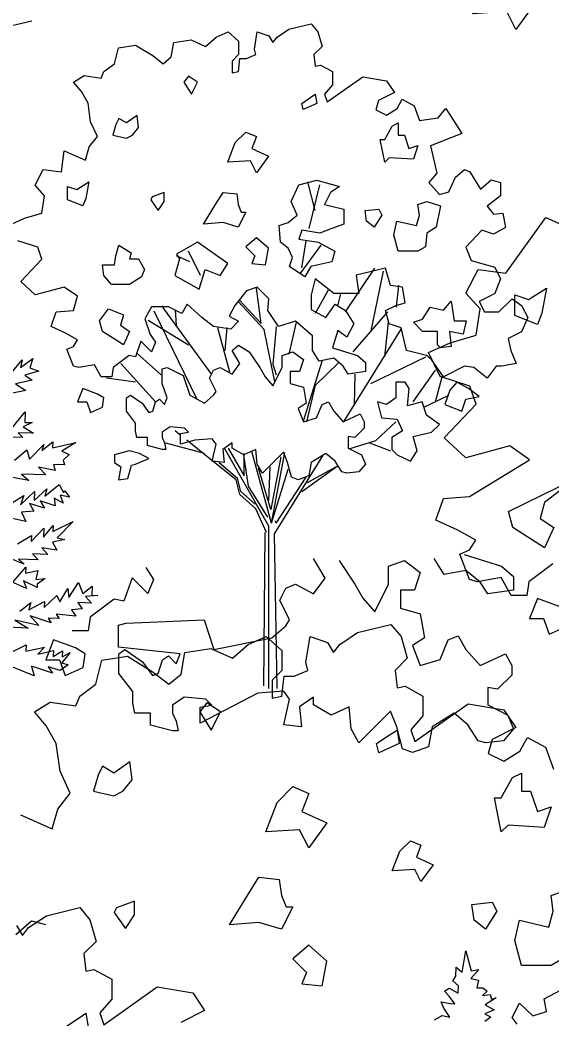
# Model space of a CAD drawing. Header units: inches. Extents: x -11 to 128, y 7 to 56.
# Drawn here: x 13.279 to 13.696, y 23.32 to 24.104 of the extents above; entities that cross this region are included whole.
import ezdxf

# ---------------------------------------------------------------- set-up
doc = ezdxf.new("R2010")
doc.units = ezdxf.units.IN
doc.header["$MEASUREMENT"] = 0
doc.layers.add('CAY', color=94, linetype='Continuous')
doc.layers.add('CAY-3', color=61, linetype='Continuous')
picture_1 = doc.add_image_def('image1.jpg', size_in_pixel=(1680, 1093))

# ---------------------------------------------------------------- blocks, each defined once
blk = doc.blocks.new('A$C76451831')
at = {"layer": 'CAY'}
for p, q in [((2471.8, 2031.9), (2478.5, 2069.3)), ((2478.5, 2069.3), (2487.7, 2034.1)), ((2460.6, 2024.6), (2461.2, 2040.4)), ((2461.2, 2040.4), (2471.8, 2031.9)), ((2500.9, 2036.3), (2487.3, 2020.9)), ((2487.7, 2034.1), (2500.9, 2036.3)), ((2455.4, 2016.6), (2460.6, 2024.6)), ((2465.5, 2008.1), (2455.4, 2016.6)), ((2487.3, 2020.9), (2500.3, 2017.8)), ((2500.3, 2017.8), (2497.6, 2004.7)), ((2441.2, 1998.5), (2449.5, 2003.7)), ((2449, 1990.1), (2441.2, 1998.5)), ((2449.5, 2003.7), (2465, 1995)), ((2465, 1995), (2465.5, 2008.1)), ((2497.6, 2004.7), (2508, 2004.3)), ((2515.9, 1998.6), (2507.5, 1990.8)), ((2507.5, 1990.8), (2520.7, 1993)), ((2508, 2004.3), (2515.9, 1998.6)), ((2520.7, 1993), (2523.1, 1984.8)), ((2435.1, 1980.1), (2451.3, 1976.8)), ((2440.1, 1969.1), (2435.1, 1980.1)), ((2459, 1976.6), (2449, 1990.1)), ((2451.3, 1976.8), (2459, 1976.6)), ((2531.4, 1987.2), (2512.4, 1974.7)), ((2512.4, 1974.7), (2527.9, 1966)), ((2523.1, 1984.8), (2531.4, 1987.2)), ((2450.4, 1952.9), (2440.1, 1969.1)), ((2527.9, 1966), (2511.8, 1958.9)), ((2511.8, 1958.9), (2522, 1953.1)), ((2423.5, 1948.4), (2437, 1956)), ((2437, 1956), (2450.4, 1952.9)), ((2522, 1953.1), (2511.3, 1945.3)), ((3764, 1772.8), (3822.4, 1787)), ((3822.4, 1787), (3840.1, 1765.7)), ((3573, 1752.2), (3604.2, 1765.7)), ((3604.2, 1765.7), (3631.9, 1741.6)), ((3673.8, 1720.9), (3680.9, 1765.7)), ((3680.9, 1765.7), (3711.5, 1755.7)), ((3732.8, 1752.2), (3764, 1772.8)), ((3840.1, 1765.7), (3850.7, 1728)), ((3545.3, 1728), (3573, 1752.2)), ((3711.5, 1755.7), (3722.2, 1738)), ((3722.2, 1738), (3732.8, 1752.2)), ((3317.1, 1724.4), (3361.9, 1731.5)), ((3361.9, 1731.5), (3406.7, 1703.8)), ((3455.6, 1700.3), (3462.1, 1738)), ((3462.1, 1738), (3507.5, 1745.1)), ((3507.5, 1745.1), (3545.3, 1728)), ((3631.9, 1741.6), (3631.9, 1706.7)), ((3306.5, 1682.6), (3317.1, 1724.4)), ((3677.3, 1706.7), (3673.8, 1720.9)), ((3850.7, 1728), (3829.5, 1706.7)), ((3406.7, 1703.8), (3434.4, 1682.6)), ((3434.4, 1682.6), (3455.6, 1700.3)), ((3631.9, 1706.7), (3614.8, 1689.6)), ((3631.9, 1661.9), (3635.5, 1696.7)), ((3635.5, 1696.7), (3653.2, 1696.7)), ((3653.2, 1696.7), (3677.3, 1706.7)), ((3829.5, 1706.7), (3833, 1676.1)), ((3278.8, 1661.9), (3306.5, 1682.6)), ((3614.8, 1689.6), (3614.8, 1658.4)), ((3833, 1676.1), (3847.2, 1679)), ((3847.2, 1679), (3878.4, 1661.9)), ((3271.7, 1644.8), (3278.8, 1661.9)), ((3614.8, 1658.4), (3631.9, 1661.9)), ((3878.4, 1661.9), (3878.4, 1627.1)), ((3199.2, 1634.2), (3226.9, 1651.3)), ((3226.9, 1651.3), (3271.7, 1644.8)), ((3864.3, 1582.3), (3957.4, 1648.4)), ((3957.4, 1648.4), (4019.9, 1637.7)), ((3219.8, 1610), (3199.2, 1634.2)), ((3878.4, 1627.1), (3857.2, 1602.9)), ((4019.9, 1637.7), (4040.5, 1607.1)), ((3237.5, 1578.7), (3219.8, 1610)), ((3857.2, 1602.9), (3864.3, 1582.3)), ((4040.5, 1607.1), (3999.3, 1585.8)), ((3244, 1530.4), (3237.5, 1578.7)), ((3999.3, 1585.8), (3992.2, 1561.6)), ((4047.6, 1565.2), (4061.2, 1589.4)), ((4061.2, 1589.4), (4092.4, 1572.3)), ((3992.2, 1561.6), (4019.9, 1548.1)), ((4019.9, 1548.1), (4047.6, 1565.2)), ((4092.4, 1572.3), (4106.6, 1533.9)), ((3261.7, 1492), (3244, 1530.4)), ((3240.4, 1464.3), (3261.7, 1492)), ((3175, 1454.3), (3230.4, 1429.5)), ((3230.4, 1429.5), (3240.4, 1464.3)), ((1732.8, 1302.8), (1656.2, 1285.1)), ((2228.3, 971.5), (2215.1, 1021.6)), ((2217.8, 939.8), (2236.3, 1016.3)), ((2201.9, 860.6), (2238.9, 910.7)), ((2204.6, 871.1), (2212.5, 918.7)), ((2009.3, 881.7), (1985.5, 892.2)), ((2027.8, 857.9), (2006.6, 900.2)), ((2281, 794.5), (2332.5, 870.4)), ((2326.2, 761), (2347.8, 865.6)), ((2491.6, 827), (2512.8, 868.3)), ((2512.8, 868.3), (2561.2, 861.8)), ((2370.1, 802.5), (2374.1, 840.9)), ((2134, 774), (2125.3, 835.7)), ((2228.6, 791.9), (2251.7, 832.8)), ((2268, 805.1), (2272.9, 825.9)), ((2516.4, 799.3), (2491.6, 827)), ((2047.7, 684.5), (1960.2, 805.1)), ((2138.7, 763.4), (2093.5, 812.2)), ((2095.8, 814.5), (2134, 774)), ((2022.3, 639.8), (1946.8, 795.6)), ((1985.8, 770.9), (1983.8, 797.9)), ((2294.3, 724.1), (2354.9, 794.5)), ((2509.3, 753.8), (2516.4, 799.3)), ((2007, 736.3), (1936.2, 779.1)), ((2182.7, 720.5), (2195.7, 776.4)), ((2350.1, 715.8), (2356.4, 776.4)), ((2079.1, 689), (2057.9, 766.3)), ((2071.1, 726.8), (2074.5, 766.9)), ((2157.5, 671.8), (2138.7, 763.4)), ((2159.9, 768.1), (2154, 702.8)), ((2278.7, 602.9), (2379.6, 765.8)), ((2463.9, 740.3), (2509.3, 753.8)), ((2426.2, 723.2), (2463.9, 740.3)), ((1958.8, 684.4), (1917.8, 720.8)), ((2446.8, 681.3), (2426.2, 723.2)), ((1948.8, 636.8), (1888.7, 704)), ((2154, 702.8), (2159.9, 684)), ((2207.6, 603.7), (2240.9, 709.9)), ((2228.7, 665.9), (2269.2, 705.2)), ((2325.4, 669), (2421.3, 715.4)), ((2296.7, 631.7), (2297.9, 685.1)), ((2399.3, 636.8), (2438.6, 692.2)), ((1914.2, 671.4), (1863.5, 678.5)), ((2213.4, 601.8), (2228.7, 665.9)), ((2438.6, 636.8), (2450, 680.8)), ((2498.7, 664.2), (2446.8, 681.3)), ((2509.3, 632.9), (2498.7, 664.2)), ((2417.8, 627.7), (2461.8, 648.6)), ((2334.4, 569.5), (2369.4, 602.2)), ((1991.5, 579.5), (1983.4, 586)), ((2034.5, 546.7), (1966.9, 564.4)), ((2041.2, 539.6), (2003.7, 569.7)), ((2289.6, 555.4), (2334.4, 569.5)), ((2323, 565.2), (2360, 551.4)), ((2147.3, 419.7), (2069.9, 556)), ((2075.8, 556.2), (2104.1, 507.8)), ((2102.9, 544.4), (2111.2, 489.7)), ((2104.1, 507.8), (2104.1, 546.7)), ((2151.6, 424.8), (2117.3, 549.9)), ((2151.6, 424.8), (2175, 548.1)), ((2156.8, 405.9), (2241.3, 542.4)), ((2089.9, 500.7), (2041.2, 539.6)), ((2092.3, 503.1), (2060.4, 530.2)), ((2168.2, 540.8), (2150.5, 448.4)), ((2205.1, 479.9), (2266.8, 524.3)), ((2150.5, 448.4), (2129.2, 520.8)), ((2146.9, 463.7), (2149.3, 523.1)), ((2151.6, 424.8), (2181.2, 519.2)), ((2214.5, 496), (2264.5, 523.1)), ((2096.6, 475.1), (2089.9, 500.7)), ((2098.2, 480.3), (2092.3, 503.1)), ((2111.2, 489.7), (2144.6, 435.4)), ((2159.9, 424.8), (2212.2, 505.4)), ((2124.5, 449.6), (2096.6, 475.1)), ((2123.3, 457.8), (2098.2, 480.3)), ((2143, 408.3), (2124.5, 449.6)), ((2147.3, 135.4), (2147.3, 419.7)), ((2157.5, 429.5), (2159.9, 424.8)), ((2138.3, 140.1), (2140.6, 408.3)), ((2161.5, 135.4), (2156.8, 405.9))]:
    blk.add_line(p, q, dxfattribs=at)
for points in [[(3524.3, 1634.1), (3500.5, 1649.9), (3488.6, 1634.1), (3508.4, 1602.4)], [(3821.2, 1594.5), (3833.1, 1602.4), (3837, 1578.6), (3801.4, 1562.8), (3797.4, 1578.6)], [(3369.9, 1515.3), (3365.9, 1547), (3338.2, 1527.2), (3318.4, 1539), (3310.5, 1523.2), (3302.6, 1495.5), (3338.2, 1487.6), (3354, 1495.5)], [(4035, 1519.2), (4050.8, 1527.2), (4050.8, 1495.5), (4066.6, 1495.5), (4078.5, 1459.8), (4102.3, 1467.8), (4090.4, 1432.1), (4027.1, 1436.1), (4015.2, 1424.2), (4003.3, 1483.6), (4015.2, 1483.6)], [(3623.3, 1475.7), (3651, 1503.4), (3678.7, 1491.5), (3666.8, 1459.8), (3710.3, 1440), (3678.7, 1396.5), (3662.8, 1428.1), (3603.5, 1424.2)], [(3837.8, 1390.3), (3856.3, 1408.8), (3874.8, 1400.9), (3866.9, 1379.8), (3895.9, 1366.6), (3874.8, 1337.5), (3864.2, 1358.6), (3824.6, 1356)], [(2523.5, 1367), (2551.2, 1394.7), (2578.9, 1382.8), (2567, 1351.1), (2610.6, 1331.3), (2578.9, 1287.8), (2563.1, 1319.5), (2503.7, 1315.5)], [(3571.8, 1313.3), (3591.6, 1345), (3627.2, 1341), (3631.2, 1313.3), (3639.1, 1293.5), (3651, 1293.5), (3631.2, 1253.9), (3591.6, 1265.8), (3540.1, 1261.8)], [(4038.9, 1234.1), (4046.9, 1269.7), (4098.3, 1257.8), (4106.2, 1285.6), (4102.3, 1313.3), (4126, 1321.2), (4161.7, 1309.3), (4149.8, 1253.9), (4126, 1238), (4122.1, 1202.4), (4102.3, 1190.5), (4050.8, 1190.5)], [(3342.6, 1291.2), (3338.7, 1283.3), (3358.5, 1255.6), (3374.3, 1279.3), (3374.3, 1303.1)], [(3967.7, 1269.7), (3963.7, 1297.4), (3999.3, 1301.4), (4007.3, 1285.6), (3987.5, 1253.9)], [(3702.4, 1154.9), (3710.3, 1198.4), (3678.7, 1226.2), (3651, 1202.4), (3674.7, 1178.6), (3666.8, 1158.8)], [(2022.5, 1195.9), (2006.6, 1206.4), (1998.7, 1195.9), (2011.9, 1174.8)], [(2220.4, 1169.5), (2228.3, 1174.8), (2231, 1158.9), (2207.2, 1148.4), (2204.6, 1158.9)], [(1919.5, 1116.7), (1916.9, 1137.8), (1898.4, 1124.6), (1885.2, 1132.5), (1880, 1122), (1874.7, 1103.5), (1898.4, 1098.2), (1909, 1103.5)], [(2362.9, 1119.3), (2373.5, 1124.6), (2373.5, 1103.5), (2384.1, 1103.5), (2392, 1079.7), (2407.8, 1085), (2399.9, 1061.2), (2357.7, 1063.9), (2349.7, 1055.9), (2341.8, 1095.6), (2349.7, 1095.6)], [(2088.5, 1090.3), (2106.9, 1108.8), (2125.4, 1100.8), (2117.5, 1079.7), (2146.5, 1066.5), (2125.4, 1037.5), (2114.9, 1058.6), (2075.3, 1055.9)], [(1795.5, 989.9), (1795.5, 1013.7), (1811.3, 1008.4), (1832.5, 1021.6), (1827.2, 992.6), (1821.9, 979.4)], [(2209.9, 855.3), (2183.5, 873.8), (2188.8, 889.6), (2180.8, 905.5), (2167.6, 916), (2165, 945.1), (2180.8, 950.3), (2196.7, 963.5), (2186.1, 987.3), (2199.3, 1016.3), (2231, 1024.3), (2270.6, 1013.7), (2254.7, 1003.1), (2244.2, 982), (2278.5, 974.1), (2278.5, 947.7), (2257.4, 939.8), (2236.3, 931.9), (2204.6, 937.1), (2199.3, 921.3), (2233.6, 916), (2262.7, 900.2), (2257.4, 881.7), (2220.4, 873.8)], [(1943.3, 995.2), (1940.7, 989.9), (1953.9, 971.5), (1964.4, 987.3), (1964.4, 1003.1)], [(2054.1, 982), (2067.3, 1003.1), (2091.1, 1000.5), (2093.7, 982), (2099, 968.8), (2106.9, 968.8), (2093.7, 942.4), (2067.3, 950.3), (2033, 947.7)], [(2365.6, 929.2), (2370.9, 953), (2405.2, 945.1), (2410.4, 963.5), (2407.8, 982), (2423.6, 987.3), (2447.4, 979.4), (2439.5, 942.4), (2423.6, 931.9), (2421, 908.1), (2407.8, 900.2), (2373.5, 900.2)], [(2318.1, 953), (2315.4, 971.5), (2339.2, 974.1), (2344.5, 963.5), (2331.3, 942.4)], [(1903.7, 887), (1919.5, 887), (1930.1, 868.5), (1924.8, 855.3), (1903.7, 842.1), (1872, 842.1), (1858.8, 857.9), (1856.2, 876.4), (1877.3, 876.4), (1880, 892.2), (1885.2, 910.7), (1906.4, 897.5)], [(2062.1, 857.9), (2075.3, 879), (2022.5, 916), (1985.5, 894.9), (1990.8, 887), (1982.9, 857.9), (2025.1, 834.2), (2035.7, 868.5)], [(2141.2, 876.4), (2146.5, 905.5), (2125.4, 923.9), (2106.9, 908.1), (2122.8, 892.2), (2117.5, 879)], [(2577.1, 788.1), (2577.1, 823.8), (2600.8, 815.8), (2632.5, 835.6), (2624.6, 792.1), (2616.7, 772.3)], [(2415.7, 781.4), (2428.9, 802.5), (2452.7, 797.2), (2465.9, 813), (2471.2, 778.7), (2492.3, 778.7), (2487, 755), (2463.2, 760.2), (2465.9, 733.8), (2447.4, 731.2), (2442.1, 736.5), (2442.1, 760.2), (2415.7, 760.2), (2399.9, 776.1)], [(1856.2, 760.2), (1850.9, 778.7), (1866.8, 799.8), (1893.2, 789.3), (1887.9, 770.8), (1903.7, 760.2), (1893.2, 736.5)], [(1999.5, 590.8), (1974.4, 593.1), (1960.6, 583.7), (1960.6, 574.6), (1964.9, 565.2), (1967.3, 553.8), (1960.6, 553.8), (1935.1, 560.5), (1935.1, 574.6), (1916.6, 574.6), (1914.2, 586), (1914.2, 599.8), (1898.1, 620.6), (1898.1, 643.8), (1905.2, 648.6), (1925.6, 634.4), (1937.4, 618.3), (1944.1, 620.6), (1948.8, 636.8), (1955.9, 641.5), (1964.9, 632), (1969.6, 643.8), (1960.6, 669), (1960.6, 694.6), (1969.6, 696.9), (1997.6, 683.2), (2009, 648.6), (2034.5, 634.4), (2050.6, 648.6), (2054.9, 655.2), (2043.5, 678.5), (2050.6, 692.2), (2062, 696.9), (2082.9, 685.5), (2096.6, 704), (2082.9, 726.8), (2094.3, 736.3), (2112.7, 724.5), (2131.2, 696.9), (2140.6, 680.8), (2154.4, 664.7), (2170.5, 696.9), (2170.5, 717.8), (2189, 724.5), (2207.5, 710.7), (2200.8, 689.9), (2184.3, 689.9), (2184.3, 669), (2207.5, 662.3), (2212.2, 634.4), (2198.4, 625.4), (2207.5, 602.2), (2230.7, 609.2), (2240.1, 632), (2251.5, 636.8), (2260.5, 620.6), (2277, 602.2), (2306.9, 615.9), (2314, 602.2), (2314, 590.8), (2297.5, 574.6), (2286.1, 576.6), (2286.1, 556.2), (2309.3, 544.4), (2316, 528.2), (2304.6, 514.5), (2283.7, 512.1), (2274.7, 514.5), (2262.9, 533), (2246.8, 546.7), (2221.2, 530.6), (2216.9, 507.4), (2198.4, 500.7), (2186.6, 505), (2179.9, 530.6), (2172.9, 549.1), (2156.8, 533), (2135.9, 512.1), (2126.9, 528.2), (2124.5, 553.8), (2103.7, 544.4), (2082.9, 556.2), (2082.9, 565.2), (2066.7, 553.8), (2069.1, 530.6), (2048.3, 533), (2054.9, 562.8), (2048.3, 572.3), (2018, 569.9), (1992.8, 562.8), (1992.8, 581.3), (2006.6, 583.7)], [(2392.2, 660), (2385.5, 671.4), (2369.4, 671.4), (2369.4, 643.8), (2352.9, 632), (2336.8, 636.8), (2343.9, 609.2), (2371.4, 606.9), (2380.8, 586), (2362.3, 574.6), (2362.3, 553.8), (2371.4, 544.4), (2394.6, 533), (2406.4, 551.4), (2399.3, 576.6), (2431.5, 583.7), (2445.3, 597.4), (2422.5, 613.6), (2415.4, 636.8), (2389.8, 630.1)], [(2475.5, 671.4), (2463.7, 657.6), (2454.7, 632), (2484.6, 620.6), (2491.7, 641.5), (2514.8, 646.2), (2496.4, 660)], [(1809, 206.5), (1770.6, 220.7), (1757.1, 185.9), (1781.3, 185.9), (1791.3, 158.2), (1822.5, 172.3), (1826.1, 196.5)]]:
    blk.add_lwpolyline(points, close=True, dxfattribs=at)
for points in [[(472, 1087.8), (463.5, 1099.4), (476.2, 1124.7), (499.4, 1102.6), (523.6, 1110), (519.4, 1132.1), (549, 1147.9)], [(1694.9, 946.6), (1720, 958), (1750.3, 967.1), (1755, 997.4), (1738.5, 1015.9), (1752.7, 1043.4), (1784.9, 1039.1), (1789.6, 1076), (1826.6, 1059.5), (1833.2, 1082.7), (1847.4, 1101.2), (1835.6, 1126.7), (1831.3, 1159), (1819.5, 1179.8), (1805.7, 1196), (1824.2, 1207.4), (1854.1, 1203), (1858.8, 1214.4), (1877.3, 1228.2), (1884.3, 1256.1), (1914.2, 1260.8), (1944.1, 1242.4), (1962.6, 1228.2), (1976.7, 1240), (1981, 1265.2), (2011.3, 1269.9), (2036.5, 1258.5), (2054.9, 1274.6), (2075.8, 1283.7), (2094.3, 1267.5), (2094.3, 1244.3), (2082.9, 1232.9), (2082.9, 1212.1), (2094.3, 1214.4), (2096.6, 1237.6), (2108.4, 1237.6), (2124.5, 1244.3), (2122.2, 1253.8), (2126.9, 1283.7), (2147.3, 1277), (2154.4, 1265.2), (2161.5, 1274.6), (2182.3, 1288.4), (2221.2, 1297.8), (2233, 1283.7), (2240.1, 1258.5), (2225.9, 1244.3), (2228.3, 1223.9), (2237.7, 1225.8), (2258.6, 1214.4), (2258.6, 1191.2), (2244.4, 1175.1), (2249.1, 1161.4), (2311.2, 1205.4), (2352.9, 1198.3), (2366.7, 1177.9), (2339.1, 1163.7), (2334.4, 1147.6), (2352.9, 1138.5), (2371.4, 1149.9), (2380.4, 1166.1), (2401.2, 1154.7), (2410.7, 1129.1), (2442.9, 1133.8), (2456.7, 1149.9), (2484.6, 1105.9), (2429.6, 1084.7), (2441, 1036.7), (2426.8, 1020.6), (2445.3, 999.7), (2461.8, 1004.1), (2473.2, 1029.6), (2489.3, 1043.4), (2498.7, 1039.1), (2517.2, 1008.8), (2535.7, 1024.9), (2551.8, 1020.6), (2551.8, 997.4), (2528.6, 978.9), (2540, 965.1), (2556.1, 967.1), (2560.8, 941.9), (2540, 930.1), (2519.2, 937.2), (2491.7, 907.3), (2500.7, 884.1), (2542.4, 872.7), (2551.8, 851.9), (2542.4, 826.3), (2533.3, 821.6), (2514.8, 812.5), (2523.9, 794.1), (2549.4, 794.1), (2572.6, 816.9), (2588.7, 805.5), (2600.1, 784.6), (2588.7, 759.5), (2565.6, 747.7), (2570.3, 726.8), (2579.3, 704), (2554.2, 699.3), (2544.7, 699.3), (2528.6, 678.5), (2505.4, 696.9), (2489.3, 699.3), (2452.3, 680.8), (2431.5, 710.7), (2422.5, 717.8), (2387.9, 726.8), (2378.5, 766.1), (2357.6, 773.2), (2350.9, 796.4), (2369.4, 805.5), (2385.5, 810.2), (2380.8, 837.7), (2360, 840.1), (2350.9, 870.4), (2299.8, 858.6), (2304.6, 826.3), (2260.5, 826.3), (2228.3, 851.9), (2221.2, 824), (2221.2, 798.4), (2246.8, 784.6), (2262.9, 807.8), (2281.4, 796.4), (2295.5, 773.2), (2283.7, 750), (2267.6, 761.4), (2258.6, 731.5), (2302.2, 717.8), (2316, 706), (2316, 689.9), (2286.1, 685.5), (2277, 699.3), (2260.5, 713.1), (2235.4, 708.3), (2223.6, 726.8), (2223.6, 752.4), (2193.7, 777.9), (2163.8, 768.5), (2145.4, 796.4), (2147.3, 816.9), (2126.9, 837.7), (2108.4, 831), (2087.6, 805.5), (2078.1, 787), (2094.3, 777.9), (2080.5, 763.8), (2050.6, 768.5), (2029.8, 784.6), (2004.2, 807.8), (1995.2, 791.7), (1972, 803.1), (1942.1, 803.1), (1930.3, 782.3), (1939.8, 754.7), (1948.8, 741), (1942.1, 724.5), (1930.3, 736.3), (1923.7, 742.9), (1914.2, 715.4), (1902.8, 717.8), (1874.9, 696.9), (1872.6, 680.8), (1854.1, 680.8), (1842.7, 701.7), (1814.8, 696.9), (1805.7, 699.3), (1794.3, 729.2), (1805.7, 733.9), (1812.8, 745.3), (1792, 757.1), (1766.4, 768.5), (1775.5, 794.1), (1805.7, 796.4), (1812.8, 821.6), (1789.6, 837.7), (1738.5, 824), (1713.4, 847.2), (1750.3, 886.5), (1743.2, 907.3), (1708.6, 918.7)], [(1696.8, 687.1), (1716.2, 710.4), (1713, 696.9), (1734.9, 712.5), (1729.3, 696.4), (1745, 690.8), (1720.7, 683.5), (1733.6, 674.9), (1704.3, 668.2), (1722.5, 656.7), (1690.1, 650.1)], [(1696.1, 588.3), (1721.2, 619.6), (1720.6, 601), (1733.7, 600.6), (1717.6, 593), (1735.8, 581.9), (1709.1, 582.8), (1716.9, 574.4), (1695.7, 575.2)], [(1702.4, 535), (1724.3, 552.8), (1728.8, 536.8), (1753.7, 562.3), (1750.6, 551.9), (1769.7, 567.1), (1769.3, 556.7), (1810, 565.7), (1785.4, 550.7), (1798.4, 544.8), (1787.6, 534.8), (1790, 526.5), (1771, 527.2), (1773.4, 516.7), (1744.6, 522.7), (1757.2, 509.1), (1714.7, 510.6), (1727.4, 499.2), (1693.2, 505.9)], [(1694.3, 457.8), (1718.8, 473.3), (1712.8, 457.1), (1737.7, 480.3), (1737.1, 464.5), (1759.1, 485), (1755.9, 472), (1780.7, 492.4), (1788.3, 478.5), (1790.7, 481.2), (1798.5, 470.5), (1782.7, 473.7), (1787.7, 460), (1771.7, 468.7), (1773.9, 455), (1747.5, 464.1), (1755.2, 450.7), (1728.8, 459.3), (1736.5, 445.9), (1715.1, 443.9), (1722.2, 427.8), (1680, 437)], [(1707.7, 388.4), (1732.3, 403.4), (1731.9, 392.6), (1754, 415.8), (1753.4, 400), (1770, 420.7), (1769.7, 410.3), (1805.2, 427.6), (1777.4, 399.1), (1790.4, 396), (1769, 391.3), (1776.7, 377.8), (1750.1, 381.5), (1760.6, 370.2), (1733.8, 371.2), (1743.9, 360.4), (1709.5, 361.6), (1719.6, 353.1), (1691, 365)], [(1700, 322), (1722.2, 348), (1721.8, 337.1), (1743.2, 341.8), (1740, 326.1), (1756.3, 327.8), (1742.4, 317.8), (1742.2, 312.4), (1718.6, 324.1), (1723.6, 310.3), (1697.2, 322.1)], [(1711.8, 270.9), (1730.9, 286.1), (1727.7, 273), (1755, 287.9), (1754.6, 277.5), (1776.6, 298.1), (1781.7, 287), (1795.6, 310.5), (1797.8, 294.6), (1814.6, 320.8), (1822.1, 301.9), (1838.4, 314.5), (1837.8, 298.6), (1848.2, 298.3), (1826.8, 296.3), (1837.3, 285.1), (1813.3, 285.9), (1821.1, 275.2), (1802.5, 273.1), (1809.8, 262), (1775.5, 265.9), (1780.6, 258), (1761.6, 258.7), (1766.8, 250.4), (1730.1, 262.5), (1745.3, 245.7), (1703.1, 255.3), (1726.6, 241.3), (1689.5, 242.6)], [(1698.4, 199.7), (1722.9, 212), (1722.5, 201.1), (1754.9, 208.2), (1743.6, 195.4), (1770.5, 202.2), (1770.2, 191.8), (1786.4, 201.6), (1786, 191.2), (1799.9, 198.4), (1785.6, 180.3), (1796.4, 177.2), (1782.5, 167.3), (1761.4, 173.5), (1769.1, 162.3), (1732.4, 174.5), (1736.8, 158), (1679.2, 181.3)]]:
    blk.add_lwpolyline(points, dxfattribs=at)
at = {"layer": 'CAY-3'}
for p, q in [((3188.9, 1257), (3220.2, 1277.6)), ((3220.2, 1277.6), (3278.5, 1291.8)), ((3278.5, 1291.8), (3296.2, 1270.6)), ((3166.6, 1244.7), (3194.3, 1268.9)), ((3167.7, 1260.5), (3178.3, 1242.8)), ((3194.3, 1268.9), (3218.5, 1262.4)), ((3296.2, 1270.6), (3306.9, 1232.8)), ((3178.3, 1242.8), (3188.9, 1257)), ((3306.9, 1232.8), (3285.6, 1211.6)), ((3285.6, 1211.6), (3289.2, 1180.9)), ((3289.2, 1180.9), (3303.3, 1183.9)), ((3303.3, 1183.9), (3334.6, 1166.8)), ((3320.4, 1087.1), (3413.6, 1153.2)), ((3334.6, 1166.8), (3334.6, 1131.9)), ((3413.6, 1153.2), (3476.1, 1142.6)), ((3476.1, 1142.6), (3496.7, 1111.9)), ((3334.6, 1131.9), (3313.3, 1107.8)), ((3313.3, 1107.8), (3320.4, 1087.1)), ((3496.7, 1111.9), (3455.4, 1090.7)), ((2561.2, 861.8), (2631.1, 959.1)), ((2631.1, 959.1), (2686.6, 934.3)), ((2453.9, 573.9), (2509.3, 632.9)), ((2491.6, 539.1), (2453.9, 573.9)), ((2568.3, 559.8), (2491.6, 539.1)), ((2603, 535.6), (2568.3, 559.8)), ((2498.1, 471.6), (2603, 535.6)), ((2439.1, 429.8), (2452.7, 468.1)), ((2452.7, 468.1), (2498.1, 471.6)), ((2477.5, 412.7), (2439.1, 429.8)), ((2508.7, 395), (2477.5, 412.7)), ((2498.1, 377.9), (2508.7, 395)), ((2481, 370.8), (2498.1, 377.9)), ((2498.1, 326), (2481, 370.8)), ((2488.6, 369.9), (2554, 349.3)), ((2245.7, 328.6), (2225, 362.9)), ((2269.8, 359.3), (2297.6, 318)), ((2356.5, 349.3), (2384.2, 359.3)), ((2384.2, 359.3), (2411.9, 338.7)), ((2453.8, 335.1), (2436.1, 362.9)), ((2643.7, 353.7), (2601.9, 322.4)), ((1932.1, 347.2), (1945.6, 326.5)), ((2356.5, 318), (2356.5, 349.3)), ((2411.9, 338.7), (2401.9, 307.4)), ((2491.5, 342.2), (2453.8, 335.1)), ((2516.3, 321.6), (2491.5, 342.2)), ((2554, 349.3), (2574.7, 331.6)), ((1908, 329.4), (1893.8, 288.2)), ((1917.9, 319.4), (1908, 329.4)), ((1935.6, 301.8), (1917.9, 319.4)), ((1945.6, 326.5), (1935.6, 301.8)), ((2176.7, 310.9), (2193.8, 318)), ((2193.8, 318), (2225, 300.9)), ((2225, 300.9), (2245.7, 328.6)), ((2297.6, 318), (2311.7, 293.8)), ((2332.3, 269.7), (2356.5, 318)), ((2511.7, 322.4), (2498.1, 326)), ((2553.5, 329.5), (2511.7, 322.4)), ((2529.9, 300.9), (2516.3, 321.6)), ((2570.6, 298.2), (2553.5, 329.5)), ((2574.7, 331.6), (2574.7, 307.4)), ((2601.9, 322.4), (2598.3, 298.2)), ((2166.1, 290.3), (2176.7, 310.9)), ((2377.2, 307.4), (2377.2, 276.1)), ((2401.9, 307.4), (2377.2, 307.4)), ((2574.7, 307.4), (2529.9, 300.9)), ((2598.3, 298.2), (2570.6, 298.2)), ((1876.7, 291.7), (1834.8, 260.5)), ((1893.8, 288.2), (1876.7, 291.7)), ((2183.2, 255.5), (2166.1, 290.3)), ((2311.7, 293.8), (2332.3, 269.7)), ((2377.2, 276.1), (2411.9, 266.1)), ((2411.9, 266.1), (2419, 224.2)), ((1834.8, 260.5), (1831.3, 236.3)), ((1884.4, 246.4), (1898, 249.9)), ((1884.4, 208.1), (1884.4, 246.4)), ((1898, 249.9), (2034.2, 255.5)), ((2034.2, 255.5), (2051.3, 203.6)), ((2152.5, 224.2), (2176.7, 245.5)), ((2176.7, 245.5), (2183.2, 255.5)), ((1831.3, 236.3), (1803.5, 236.3)), ((2460.9, 220.7), (2478, 227.8)), ((2478, 227.8), (2491.5, 203.6)), ((2051.3, 203.6), (2152.5, 224.2)), ((2419, 224.2), (2398.4, 210.7)), ((2398.4, 210.7), (2411.9, 175.9)), ((2446.7, 186.5), (2460.9, 220.7)), ((1992.3, 196.5), (1884.4, 208.1)), ((1885, 196.5), (1895.6, 203.6)), ((1885, 161.7), (1885, 196.5)), ((1895.6, 203.6), (1926.3, 182.3)), ((1961.1, 185.9), (1971.7, 193)), ((1971.7, 193), (1985.3, 178.8)), ((1985.3, 178.8), (1992.3, 196.5)), ((2491.5, 203.6), (2516.3, 175.9)), ((2516.3, 175.9), (2561.1, 196.5)), ((2561.1, 196.5), (2571.7, 175.9)), ((1926.3, 182.3), (1944, 158.2)), ((1954, 161.7), (1961.1, 185.9)), ((2411.9, 175.9), (2446.7, 186.5)), ((2571.7, 175.9), (2571.7, 158.8)), ((1909.2, 130.4), (1885, 161.7)), ((1944, 158.2), (1954, 161.7)), ((2571.7, 158.8), (2547, 134.6)), ((1909.2, 109.8), (1909.2, 130.4)), ((2127.7, 127.5), (2027.1, 75)), ((2173.1, 131), (2127.7, 127.5)), ((2183.2, 116.9), (2173.1, 131)), ((2529.9, 137.5), (2529.9, 106.9)), ((2547, 134.6), (2529.9, 137.5)), ((1912.7, 92.7), (1909.2, 109.8)), ((1999.4, 120.4), (1978.8, 106.3)), ((1978.8, 106.3), (1978.8, 92.7)), ((2037.1, 116.9), (1999.4, 120.4)), ((2027.1, 102.7), (2047.8, 106.3)), ((2047.8, 106.3), (2037.1, 116.9)), ((2173.1, 72.1), (2183.2, 116.9)), ((2225, 120.4), (2200.9, 103.3)), ((2225, 106.9), (2225, 120.4)), ((2256.3, 89.2), (2225, 106.9)), ((2529.9, 106.9), (2564.7, 89.2)), ((1940.4, 92.7), (1912.7, 92.7)), ((1940.4, 71.5), (1940.4, 92.7)), ((1978.8, 92.7), (1985.3, 78.5)), ((2027.1, 75), (2027.1, 102.7)), ((2200.9, 103.3), (2204.4, 68.5)), ((2287.5, 103.3), (2256.3, 89.2)), ((2291.1, 65), (2287.5, 103.3)), ((2360.1, 96.2), (2335.9, 72.1)), ((2370.7, 68.5), (2360.1, 96.2)), ((2470.9, 92.7), (2432.6, 68.5)), ((2495.1, 72.1), (2470.9, 92.7)), ((2564.7, 89.2), (2574.7, 65)), ((1978.8, 61.4), (1940.4, 71.5)), ((1985.3, 78.5), (1988.8, 61.4)), ((2204.4, 68.5), (2173.1, 72.1)), ((2335.9, 72.1), (2304.6, 40.8)), ((2512.8, 44.3), (2495.1, 72.1)), ((1988.8, 61.4), (1978.8, 61.4)), ((2304.6, 40.8), (2291.1, 65)), ((2380.7, 30.2), (2370.7, 68.5)), ((2432.6, 68.5), (2426.1, 33.7)), ((2574.7, 65), (2557.6, 44.3)), ((2526.3, 40.8), (2512.8, 44.3)), ((2557.6, 44.3), (2526.3, 40.8)), ((2398.4, 23.7), (2380.7, 30.2)), ((2426.1, 33.7), (2398.4, 23.7))]:
    blk.add_line(p, q, dxfattribs=at)
for points in [[(3277.4, 1099.3), (3289.2, 1107.2), (3293.2, 1083.5), (3257.6, 1067.6), (3253.6, 1083.5)], [(1847.4, 650.5), (1821.8, 660), (1812.8, 636.8), (1828.9, 636.8), (1835.6, 618.3), (1856.4, 627.7), (1858.8, 643.8)], [(1921.3, 546.7), (1902.8, 551.4), (1877.3, 544.4), (1877.3, 530.6), (1888.7, 523.5), (1884.3, 500.7), (1900.5, 502.7), (1907.1, 525.9), (1914.2, 528.2), (1937.4, 537.7)], [(2573.8, 417.4), (2565.9, 445.1), (2684, 503), (2629.2, 460.9), (2621.3, 433.2), (2645.1, 417.4), (2629.2, 381.7)], [(2654.9, 279), (2616.6, 293.2), (2603, 258.3), (2627.2, 258.3), (2637.2, 230.6), (2668.5, 244.8), (2672, 269)]]:
    blk.add_lwpolyline(points, close=True, dxfattribs=at)

msp = doc.modelspace()

# ---------------------------------------------------------------- block references
at = {"layer": 'CAY', "xscale": 0.0004489089019145984, "yscale": 0.0004489089019145984, "zscale": 0.0004489089019145984}
for p in [(12.51033, 23.51849), (11.85412, 22.82744), (13.45711, 22.82744), (12.51623, 22.44458)]:
    msp.add_blockref('A$C76451831', p, dxfattribs=at)

# ---------------------------------------------------------------- pictures from other files: only their frames are drawn
image = msp.add_image(picture_1, insert=(12.49661, 7.37723), size_in_units=(74.4025, 48.40591))
image.dxf.flags = 6

doc.saveas('drawing.dxf')
